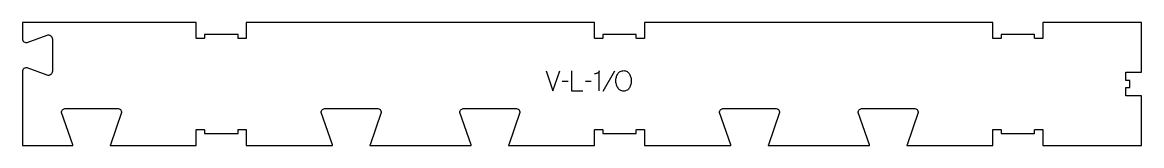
# Model space of a CAD drawing. Extents: x 0 to 1686, y 0 to 186.
import ezdxf

# ---------------------------------------------------------------- set-up
doc = ezdxf.new("R2010")
doc.units = 0
doc.layers.add('1_ANYTOOL_1MMDEEP_LABELS_S', color=2, linetype='CONTINUOUS')
doc.layers.add('4_ANYTOOL_CUTTHROUGH_OUTSI', color=5, linetype='CONTINUOUS')

msp = doc.modelspace()

# ---------------------------------------------------------------- linework, layer by layer
at = {"layer": '1_ANYTOOL_1MMDEEP_LABELS_S'}
for p, q in [((891.799172, 112.056788), (874.613458, 81.28536)), ((822.070601, 96.413931), (813.284887, 96.328217)), ((856.956315, 96.413931), (848.170601, 96.328217))]:
    msp.add_line(p, q, dxfattribs=at)
for points in [[(788.942029, 112.528217), (799.313458, 82.528217), (809.856315, 112.528217)], [(827.213458, 112.528217), (827.213458, 82.528217), (844.313458, 82.528217)]]:
    msp.add_lwpolyline(points, dxfattribs=at)
msp.add_lwpolyline([(869.084887, 82.528217), (869.084887, 112.571074, -0.057478), (868.820863, 111.478106, -0.075801), (868.281315, 110.49786, -0.075474), (867.465863, 109.713985, -0.055107), (866.470601, 109.163931, -0.039607), (864.32836, 108.464419, -0.05918), (862.099172, 108.199645)], format="xyb", dxfattribs=at)
msp.add_lwpolyline([(906.156315, 112.871074, -0.064784), (908.83027, 112.523153, -0.088904), (911.256315, 111.392502, -0.05419), (913.17888, 109.700372, -0.051179), (914.706315, 107.642502, -0.041653), (915.888515, 105.21373, -0.036749), (916.677744, 102.628217, -0.024892), (917.135523, 100.008954, -0.030823), (917.299172, 97.356788, -0.034269), (917.122652, 94.784292, -0.031918), (916.608101, 92.256788, -0.031725), (915.719914, 89.647391, -0.026303), (914.534887, 87.156788, -0.058719), (913.011106, 84.995041, -0.077745), (910.972387, 83.331788, -0.077243), (908.485398, 82.352951, -0.055252), (905.813458, 82.056788, -0.054051), (903.059533, 82.355367, -0.077615), (900.493815, 83.353217, -0.078558), (898.418742, 85.04029, -0.060481), (896.877744, 87.242502, -0.02629), (895.691083, 89.781722, -0.031299), (894.804529, 92.438931, -0.031469), (894.289491, 95.025747, -0.033416), (894.113458, 97.656788, -0.032847), (894.292136, 100.373737, -0.035049), (894.836672, 103.040717, -0.03503), (895.752646, 105.617756, -0.032231), (897.006315, 108.049645, -0.062518), (898.628204, 110.11674, -0.074052), (900.740244, 111.665717, -0.072322), (903.367097, 112.596608, -0.049083)], format="xyb", close=True, dxfattribs=at)
at = {"layer": '4_ANYTOOL_CUTTHROUGH_OUTSI'}
msp.add_lwpolyline([(0.000227, 111.435483), (0, 0), (76.097479, 0, 0.06141), (75.862568, 1.39487), (58.967035, 49.667412, -0.084368), (58.953, 49.75, -0.414214), (65.203, 56), (143.203, 56, -0.414214), (149.453, 49.75, -0.084368), (149.438964, 49.667412), (132.539851, 1.383805, 0.061178), (132.308437, 0), (149.771838, 0), (261.835676, 0), (261.835676, 23.75, -0.414214), (262.085676, 24), (274.085676, 24, -0.414214), (274.335676, 23.75), (274.335676, 18), (324.835676, 18), (324.835676, 23.75, -0.414214), (325.085676, 24), (337.085676, 24, -0.414214), (337.335676, 23.75), (337.335676, 0), (449.815515, 0), (467.278831, 0, 0.06141), (467.043921, 1.39487), (450.148388, 49.667412, -0.084368), (450.134352, 49.75, -0.414214), (456.384352, 56), (534.384352, 56, -0.414214), (540.634352, 49.75, -0.084368), (540.620317, 49.667412), (523.721204, 1.383805, 0.061178), (523.48979, 0), (676.184831, 0, 0.06141), (675.949921, 1.39487), (659.054388, 49.667412, -0.084368), (659.040352, 49.75, -0.414214), (665.290352, 56), (743.290352, 56, -0.414214), (749.540352, 49.75, -0.084368), (749.526317, 49.667412), (732.627204, 1.383805, 0.061178), (732.39579, 0), (749.859191, 0), (861.923029, 0), (861.923029, 23.75, -0.414214), (862.173029, 24), (874.173029, 24, -0.414214), (874.423029, 23.75), (874.423029, 18), (924.923029, 18), (924.923029, 23.75, -0.414214), (925.173029, 24), (937.173029, 24, -0.414214), (937.423029, 23.75), (937.423029, 0), (1049.902867, 0), (1067.366184, 0, 0.06141), (1067.131274, 1.39487), (1050.23574, 49.667412, -0.084368), (1050.221705, 49.75, -0.414214), (1056.471705, 56), (1134.471705, 56, -0.414214), (1140.721705, 49.75, -0.084368), (1140.707669, 49.667412), (1123.808556, 1.383805, 0.061178), (1123.577142, 0), (1276.272184, 0, 0.06141), (1276.037274, 1.39487), (1259.14174, 49.667412, -0.084368), (1259.127705, 49.75, -0.414214), (1265.377705, 56), (1343.377705, 56, -0.414214), (1349.627705, 49.75, -0.084368), (1349.613669, 49.667412), (1332.714556, 1.383805, 0.061178), (1332.483142, 0), (1349.946544, 0), (1462.010381, 0.000003), (1462.010381, 23.75, -0.414214), (1462.260381, 24), (1474.260381, 24, -0.414214), (1474.510381, 23.75), (1474.510381, 18), (1525.010381, 18), (1525.010381, 23.75, -0.414214), (1525.260381, 24), (1537.260381, 24, -0.414214), (1537.510381, 23.75), (1537.510381, 0.000004), (1686.157105, 0.000016), (1686.157105, 75.000009), (1662.407105, 75.000009, -0.414214), (1662.157105, 75.250009), (1662.157105, 87.250009, -0.414214), (1662.407105, 87.500009), (1668.157105, 87.500009), (1668.157105, 98.000009), (1662.407105, 98.000009, -0.414214), (1662.157105, 98.250009), (1662.157105, 110.250009, -0.414214), (1662.407105, 110.500009), (1686.157105, 110.500009), (1686.157105, 185.500001), (1537.510381, 185.499998), (1537.510381, 161.750002, -0.414214), (1537.260381, 161.500002), (1525.260381, 161.500002, -0.414214), (1525.010381, 161.750002), (1525.010381, 167.500002), (1474.510381, 167.500002), (1474.510381, 161.750002, -0.414214), (1474.260381, 161.500002), (1462.260381, 161.500002, -0.414214), (1462.010381, 161.750002), (1462.010381, 185.5), (937.423029, 185.500002), (937.423029, 161.750002, -0.414214), (937.173029, 161.500002), (925.173029, 161.500002, -0.414214), (924.923029, 161.750002), (924.923029, 167.500002), (874.423029, 167.500002), (874.423029, 161.750002, -0.414214), (874.173029, 161.500002), (862.173029, 161.500002, -0.414214), (861.923029, 161.750002), (861.923029, 185.500002), (337.335676, 185.500002), (337.335676, 161.750002, -0.414214), (337.085676, 161.500002), (325.085676, 161.500002, -0.414214), (324.835676, 161.750002), (324.835676, 167.500002), (274.335676, 167.500002), (274.335676, 161.750002, -0.414214), (274.085676, 161.500002), (262.085676, 161.500002, -0.414214), (261.835676, 161.750002), (261.835676, 185.500002), (0.000458, 185.500002), (0.000227, 160.929398, 0.237079), (2.317877, 156.316215, 0.237104), (7.402393, 155.422126), (37.163595, 166.416725, -0.015604), (37.17839, 166.421672, -0.237079), (42.705131, 165.449588, -0.237079), (45.224315, 160.435256), (45.223859, 111.929172, -0.237079), (42.704675, 106.914842, -0.237077), (37.178081, 105.942758, -0.015611), (37.16328, 105.947707), (7.387606, 116.947689, 0.236337), (2.317877, 116.048668, 0.237079)], format="xyb", close=True, dxfattribs=at)

doc.saveas('drawing.dxf')
